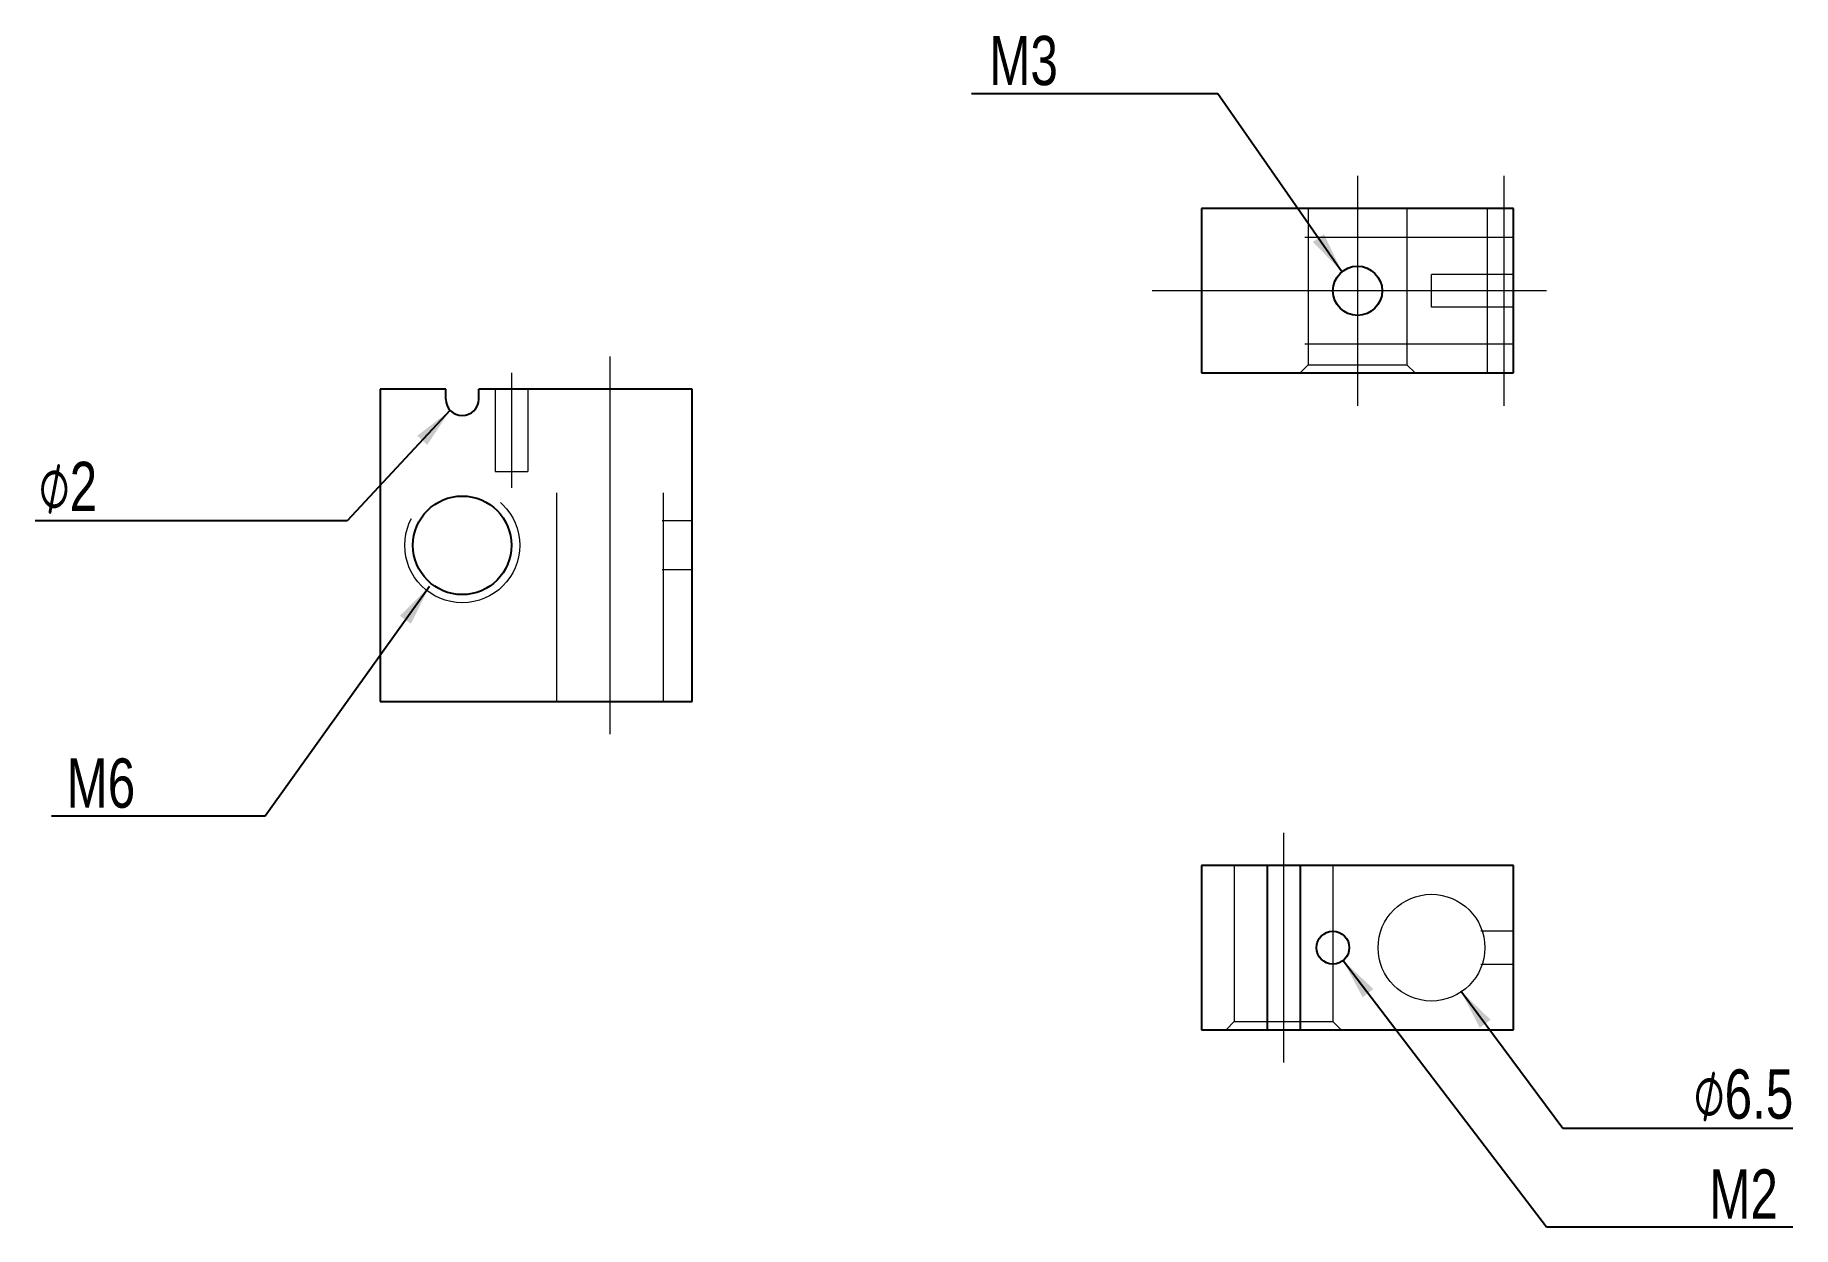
# Model space of a CAD drawing. Header units: millimetres. Extents: x 29 to 136, y 18 to 91.
import ezdxf

# ---------------------------------------------------------------- set-up
doc = ezdxf.new("R2010")
doc.units = ezdxf.units.MM
doc.linetypes.add('DASHDOTX2', pattern=[50.8, 25.4, -12.7, 0, -12.7])
doc.linetypes.add('DASHED', pattern=[19.05, 12.7, -6.35])
doc.layers.get('0').update_dxf_attribs({"linetype": 'CONTINUOUS', "lineweight": 25})
for name, color, linetype, lineweight in [('Axis', 7, 'DASHDOTX2', 9), ('Dimensions', 7, 'CONTINUOUS', 9), ('x-ray', 7, 'DASHED', 9)]:
    doc.layers.add(name, color=color, linetype=linetype, lineweight=lineweight)
doc.styles.get("Standard").update_dxf_attribs({"font": 'txt', "width": 0.75})
doc.dimstyles.get("Standard").update_dxf_attribs({"dimtxt": 2.5, "dimasz": 2.5, "dimexe": 1.25, "dimexo": 0.625, "dimtad": 1, "dimtxsty": 'Standard', "dimcen": 2.5, "dimadec": 0, "dimazin": 0, "dimtfac": 1, "dimtmove": 0, "dimatfit": 3, "dimfxl": 1, "dimarcsym": 0})

msp = doc.modelspace()

# ---------------------------------------------------------------- linework, layer by layer
for p, q in [((119, 80), (100, 80)), ((100, 80), (100, 70)), ((119, 70), (119, 80)), ((100, 70), (119, 70)), ((50, 69), (50, 50)), ((54, 69), (50, 69)), ((54, 68.4), (54, 69)), ((56, 68.4), (56, 69)), ((69, 69), (56, 69)), ((69, 50), (69, 69)), ((50, 50), (69, 50)), ((119, 40), (100, 40)), ((100, 40), (100, 30)), ((104, 40), (104, 30)), ((106, 40), (106, 30)), ((119, 30), (119, 40)), ((100, 30), (119, 30))]:
    msp.add_line(p, q)
for centre, radius in [((109.5, 75), 1.5), ((55, 59.5), 3), ((108, 35), 1)]:
    msp.add_circle(centre, radius)
msp.add_arc((55, 68.4), 1, 180, 0)
at = {"layer": 'Axis'}
for p, q in [((109.5, 82), (109.5, 68)), ((118.4, 82), (118.4, 68)), ((121, 75), (97, 75)), ((64, 48), (64, 71)), ((58, 70), (58, 63)), ((105, 42), (105, 28))]:
    msp.add_line(p, q, dxfattribs=at)
at = {"layer": 'Dimensions'}
msp.add_circle((114, 35), 3.25, dxfattribs=at)
at = {"layer": 'x-ray'}
for p, q in [((106.5, 80), (106.5, 70.5)), ((112.5, 80), (112.5, 70.5)), ((117.4, 80), (117.4, 70)), ((119, 78.25), (100, 78.25)), ((119, 76), (114, 76)), ((114, 74), (114, 76)), ((119, 74), (114, 74)), ((119, 71.75), (100, 71.75)), ((106, 70), (106.5, 70.5)), ((106.5, 70.5), (112.5, 70.5)), ((112.5, 70.5), (113, 70)), ((57, 69), (57, 64)), ((59, 69), (59, 64)), ((60.75, 50), (60.75, 69)), ((67.25, 50), (67.25, 69)), ((57, 64), (59, 64)), ((69, 61), (67.17, 61)), ((69, 58), (67.17, 58)), ((102, 40), (102, 30.5)), ((108, 40), (108, 30.5)), ((119, 36), (117.01, 36)), ((117.01, 34), (119, 34)), ((101.5, 30), (102, 30.5)), ((102, 30.5), (108, 30.5)), ((108, 30.5), (108.5, 30))]:
    msp.add_line(p, q, dxfattribs=at)
msp.add_circle((55, 59.5), 3.5, dxfattribs=at)

# ---------------------------------------------------------------- texts
at = {"layer": 'Dimensions', "char_height": 3, "width": 100, "attachment_point": 5}
for s, insert in [('M3', (89.17, 89)), ('⌀2', (31, 63)), ('M6', (33, 45)), ('⌀6.5', (133, 26)), ('M2', (133, 20))]:
    msp.add_mtext(s, dxfattribs=dict(at, insert=insert))

# ---------------------------------------------------------------- leaders
at = {"layer": 'Dimensions'}
for points in [[(108.55, 76.16), (101, 87), (86, 87)], [(54.27, 67.72), (48, 61), (29, 61)], [(53, 57), (43, 43), (30, 43)], [(108.62, 34.22), (121, 18), (136, 18)], [(115.78, 32.37), (122, 24), (136, 24)]]:
    msp.add_leader(points, dimstyle='Standard', dxfattribs=at)

doc.saveas('drawing.dxf')
